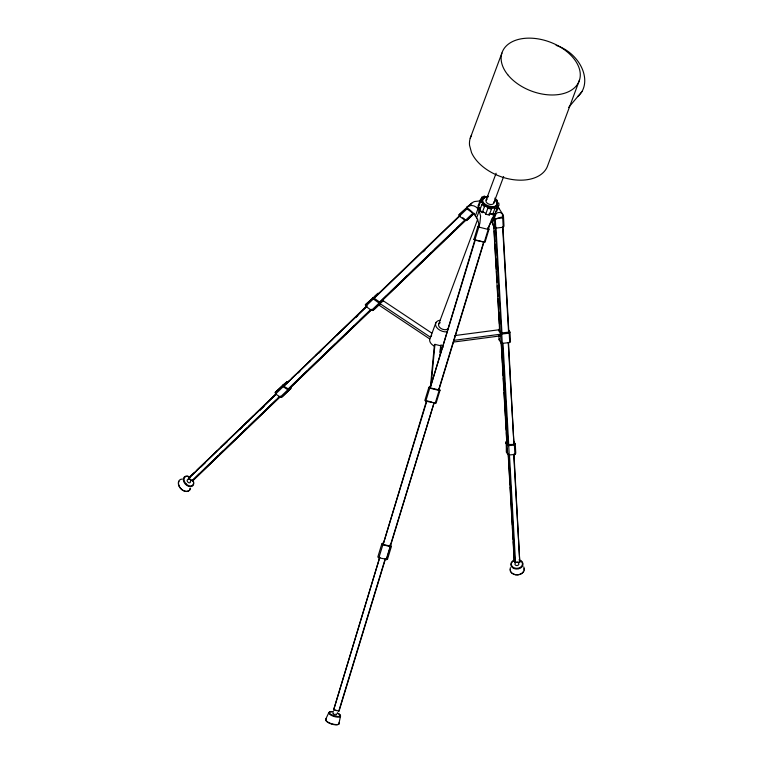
<?xml version="1.0" encoding="UTF-8"?>
<svg xmlns="http://www.w3.org/2000/svg" width="763" height="763" viewBox="0 0 763 763"><rect width="100%" height="100%" fill="white"/><g stroke="black" fill="none" stroke-linecap="round" stroke-linejoin="round"><path stroke-width="1.14" d="M374.757 296.464L378.133 293.221L365.353 304.78L365.744 306.287L371.505 310.379L372.878 310.503L375.282 308.529L375.339 307.403M459.898 215.328L373.851 297.999L379.984 302.348L386.355 295.93M382.873 301.232L382.931 300.117M480.413 200.841L474.424 201.556A14.898 10.92 47.4 0 0 471.725 203.225L458.992 214.823L459.345 216.167L465.354 220.431L466.508 220.545L468.921 218.561L468.978 217.445M366.278 306.335L283.75 386.221L288.652 389.12L296.225 381.49M276.015 393.794L188.423 478.544L192.553 480.833L199.343 473.842M430.446 386.889L434.405 344.943M431.095 385.134L434.939 344.361L441.004 345.868M439.908 352.306L440.241 348.805M440.127 355.215L441.109 344.723M282.968 385.019L275.214 392.459L275.596 393.975L280.24 397.094L281.709 397.141L283.264 395.863L290.856 388.567L291.027 387.175M326.039 719.623A6.791 2.346 16.9 0 0 331.771 724.125A6.791 2.346 16.9 0 0 338.934 723.515L340.556 715.942M513.623 441.31L515.244 443.894L515.769 453.241L514.93 454.462L509.226 454.958L507.691 454.252L506.451 452.259L506.146 441.529L506.27 443.866M506.451 452.259L506.537 448.539M513.976 454.061L519.784 562.274L514.853 562.283L514.224 561.291L514.014 554.749M508.501 342.396L513.957 444.4L508.044 444.562L506.794 442.578L506.394 432.516M498.029 206.907L502.779 214.393A14.898 8.527 -34.3 0 1 503.504 216.826L503.981 226.191L503.237 227.26L495.788 228.127L494.548 227.632L492.621 224.56L492.879 223.483M498.592 330.474L498.897 329.215M502.96 227.384L508.873 332.115L501.262 333.002L499.603 330.35L499.546 326.183M508.768 330.217L509.961 332.115L510.485 341.462L509.732 342.52L502.283 343.388L501.053 342.892L499.126 339.821L499.422 338.562M333.231 711.688A5.579 1.927 16.9 0 0 329.54 713.052A5.579 1.927 16.9 0 0 335.443 716.19A5.579 1.927 16.9 0 0 340.155 715.379L340.174 715.303M435.911 322.625L429.645 339.735A8.488 5.408 20.4 0 0 433.27 345.525L434.29 346.087L434.948 344.332M488.263 196.568L484.696 197.045L482.502 198.847A1.946 1.24 20.4 0 1 480.547 199.277L478.105 206L478.267 207.708A1.946 1.24 20.4 0 1 480.442 209.463M480.547 199.277L480.48 201.756L478.267 207.708M430.885 385.382L428.835 387.423L424.857 400.48L425.773 401.166L436.054 403.255L440.032 390.198L438.83 388.663M487.757 227.593L489.016 229.186L485.03 242.243L474.853 240.126L473.937 239.439L477.915 226.382L479.278 225.018M383.551 542.483L381.796 543.971L377.819 557.028L378.868 557.81L387.432 559.46L391.409 546.403L390.007 544.763M474.967 239.639L430.198 387.871L438.897 389.903L483.99 241.928M425.773 401.166L429.75 388.109L428.835 387.423M474.853 240.126L478.83 227.069L477.915 226.382M430.198 387.871L475.301 239.897L483.685 242.014L438.591 389.998M426.574 400.594L383.121 544.467L390.398 546.146L434.176 402.521L390.112 546.241M378.868 557.81L382.854 544.753L381.796 543.971M383.121 544.467L426.899 400.842L431.887 402.101M333.631 709.914L379.755 557.343L333.631 709.914L339.039 711.126L385.468 558.793M338.762 711.211L385.191 558.878M386.164 559.651L390.151 546.594M386.469 559.727L390.446 546.67L391.409 546.403M435.12 403.532L439.097 390.475L440.032 390.198M484.2 242.491L488.177 229.434L489.016 229.186M495.702 211.38A1.946 1.24 20.4 0 1 496.513 211.485L496.751 210.712M496.513 211.485L498.964 204.761L498.802 203.053A1.946 1.24 20.4 0 1 496.78 201.88A1.946 1.24 20.4 0 1 497.333 200.469L494.815 198.142M431.782 333.097L383.35 300.841L379.984 303.607L379.335 305.362L429.75 338.934M470.218 138.275L501.901 53.076M480.013 202.185L481.863 197.226L484.476 196.043A1.946 1.24 20.4 0 0 486.708 196.883A1.946 1.24 20.4 0 0 487.795 195.729L487.061 197.712M475.368 215.862L477.972 208.862L479.679 207.45M476.608 217.856L479.212 210.846C477.59 207.107 473.203 204.37 469.159 205.896A14.898 10.596 53.6 0 0 466.546 207.479A28.574 18.207 20.4 0 1 474.872 215.156L477.018 218.571A28.574 18.207 20.4 0 1 478.84 227.097A14.898 2.384 -77.3 0 0 479.898 223.025L480.585 216.11L479.212 210.846L483.608 211.961M498.725 205.533A1.946 1.24 20.4 0 0 496.77 205.943A1.946 1.24 20.4 0 0 497.419 207.584L495.206 213.545L492.583 214.718A1.946 1.24 20.4 0 0 490.361 213.878A1.946 1.24 20.4 0 0 489.264 215.032L485.64 214.231A1.946 1.24 20.4 0 0 484.448 212.629A1.946 1.24 20.4 0 0 482.254 212.619L479.736 210.292L481.949 204.341A1.946 1.24 20.4 0 0 482.493 202.929A1.946 1.24 20.4 0 0 480.48 201.756M438.744 324.027L477.743 219.143M486.136 200.049L496.103 173.249M482.254 212.619L484.467 206.668A1.946 1.24 20.4 0 1 486.66 206.678A1.946 1.24 20.4 0 1 487.853 208.27L491.477 209.081A1.946 1.24 20.4 0 1 492.574 207.927A1.946 1.24 20.4 0 1 494.805 208.766L497.419 207.584M485.64 214.231L487.853 208.27M489.264 215.032L491.477 209.081M493.661 203.359L503.628 176.558M496.589 202.453L497.333 200.469M492.583 214.718L494.805 208.766M492.001 221.737L494.605 214.737C496.532 212.314 501.005 211.208 502.779 214.393M493.556 220.459L496.16 213.459M579.499 80.039L547.824 165.228A41.088 26.19 20.4 0 1 511.515 179.41A41.088 26.19 20.4 0 1 471.515 152.59L469.522 145.208A41.088 26.19 20.4 0 1 471.572 135.118M454.834 335.567L498.21 329.864L500.91 334.165L500.261 335.911L453.365 342.082M325.782 719.051L328.92 712.432M514.93 454.462L514.405 445.115L515.244 443.894M503.237 227.26L502.703 217.913L503.456 216.845L502.273 214.956M509.732 342.52L509.207 333.183L509.961 332.115M482.369 199.2L484.572 197.388M568.53 107.545L581.959 91.55M497.037 205.257C492.812 210.245 482.607 206.496 482.111 200.116M430.704 336.636L431.648 335.51M473.937 239.439L475.301 238.075M373.069 298.085L365.353 304.78M459.345 216.167L466.937 208.871L466.584 207.526M365.744 306.287L373.336 298.991L372.945 297.494M373.984 298.486L460.032 215.815M423.293 251.8L425.001 250.159M275.596 393.975L283.187 386.688L282.806 385.162L287.022 381.691L275.214 392.459M289.206 380.909L283.617 385.744M291.762 378.458L296.025 374.366M297.723 372.726L310.512 360.441M315.624 355.529L325 346.526M326.698 344.886L332.668 339.154M336.922 335.062L347.155 325.238M350.56 321.967L365.897 307.231M283.75 386.221L367.27 305.992M194.546 472.459L188.289 478.077M197.102 469.998L216.682 451.181M220.946 447.089L253.306 415.997M255.863 413.546L275.453 394.719M298.199 372.926L299.897 371.285M318.648 353.279L321.204 350.818M356.149 317.255L357.847 315.615M188.423 478.544L276.149 394.261M200.965 466.927L205.228 462.836M223.96 444.839L227.374 441.567M240.145 429.292L241.852 427.652M247.813 421.929L249.511 420.289M259.735 410.475L263.988 406.383M191.894 480.795L279.62 396.512M204.455 468.93L218.084 455.835M219.782 454.204L223.197 450.933M226.601 447.662L236.816 437.838M241.079 433.746L247.04 428.014M248.748 426.383L258.113 417.38M263.225 412.468L275.996 400.203M277.703 398.563L280.259 396.111M192.553 480.833L280.279 396.56M288.004 389.073L370.665 309.654M193.325 480.194L280.202 396.731M302.186 375.758L307.298 370.847M309.005 369.206L319.23 359.383M323.493 355.291L335.424 343.827M337.98 341.376L343.092 336.464M345.649 334.003L354.166 325.82M360.136 320.088L366.097 314.356M367.804 312.716L371.209 309.444M280.24 397.094L287.832 389.798L289.301 389.845L290.856 388.567M288.652 389.12L371.314 309.711M290.207 387.842L372.02 309.253M379.345 302.291L465.382 219.62M390.608 291.838L396.579 286.106M398.276 284.475L407.652 275.472M412.764 270.56L425.544 258.285M427.242 256.645L431.505 252.553M434.91 249.282L444.285 240.278M449.397 235.366L454.51 230.455M457.066 227.994L465.583 219.811M371.505 310.379L379.106 303.083L380.47 303.216L372.878 310.503M379.984 302.348L465.182 220.507M465.354 220.431L472.946 213.144L466.937 208.871M281.709 397.141L289.301 389.845M382.063 300.651L465.544 220.44M466.508 220.545L474.109 213.249M375.282 308.529L380.336 303.664M468.921 218.561L473.976 213.707M466.546 207.479L471.725 203.225L458.992 214.823M373.851 297.999L376.178 296.073M338.934 723.486L339.468 723.181M185.953 483.771L185.819 483.589A5.579 3.853 46.1 0 1 184.436 477.762A5.579 3.853 46.1 0 1 189.52 476.942M514.329 560.347L513.299 560.881A5.579 4.273 -3.2 0 0 512.984 567.186A5.579 4.273 -3.2 0 0 521.196 566.68A5.579 4.273 -3.2 0 0 520.07 560.462M486.784 196.74C471.792 202.996 503.885 213.888 495.158 199.62M454.014 340.327L500.91 334.165M502.703 217.913L495.254 218.781L495.788 228.127M501.053 342.892L500.528 333.555L501.758 334.041L509.207 333.183M505.926 442.921L507.166 444.905L508.702 445.611L514.405 445.115M486.231 196.968L488.129 196.921M440.356 347.613L441.434 347.585A8.488 5.408 20.4 0 0 443.198 347.136M489.112 213.344L494.605 214.737L491.754 218.933L489.388 225.419A14.898 1.478 -74.3 0 1 488.167 229.453A28.574 18.207 20.4 0 1 491.477 222.224L494.147 220.021A28.574 18.207 20.4 0 1 503.504 216.826M478.83 227.069L488.177 229.434M429.75 388.109L439.097 390.475M382.854 544.753L390.446 546.67M379.984 303.607L430.399 337.189M283.187 386.688L287.832 389.798M462.712 217.722L464.495 218.991M373.336 298.991L379.106 303.083M484.467 206.668L481.949 204.341M185.819 483.589L186.878 484.581A5.579 3.853 46.1 0 0 192.505 485.297A5.579 3.853 46.1 0 0 192.629 479.851M495.53 199.772C504.133 211.694 478.449 209.262 482.502 198.847A1.946 1.24 20.4 0 0 481.863 197.226M495.397 200.125L495.95 200.812M340.155 715.379L339.926 714.807A5.579 1.927 16.9 0 0 337.313 712.928M497.161 202.939L497.295 204.341M502.626 226.582L508.597 332.506M508.225 342.768L513.957 444.4M513.699 454.424L519.784 562.274M509.455 454.729L515.54 562.579M502.998 343.226L508.73 444.858M508.702 445.611L509.226 454.958M495.979 227.355L501.959 333.269M508.768 454.433L514.853 562.283M501.758 334.041L508.044 444.562M508.33 454.014L508.53 457.571M508.663 459.936L510.065 484.829M510.199 487.195L510.809 497.867M511.01 501.415L511.611 512.087M511.744 514.453L512.345 525.125M512.478 527.491L513.146 539.346M513.28 541.711L513.88 552.383M508.139 453.441L514.224 561.291M495.292 227.078L501.262 333.002M507.166 444.905L507.691 454.252M501.329 342.711L501.663 348.624M501.796 350.99L502.464 362.806M502.598 365.162L503.199 375.797M503.332 378.162L503.99 389.979M504.124 392.344L504.725 402.978M504.858 405.344L505.459 415.978M505.659 419.526L506.26 430.16M501.129 342.139L506.794 442.578M494.09 219.448L494.548 227.632M493.842 225.028L494.043 228.595M494.176 230.979L494.777 241.69M494.91 244.065L495.588 255.967M495.721 258.352L496.322 269.062M496.455 271.437L497.066 282.148M497.266 285.724L497.867 296.435M498.001 298.81L498.611 309.52M498.744 311.905L499.412 323.808M493.699 225.619L499.603 330.35M492.421 221.051L492.621 224.56M498.859 335.148L499.126 339.821M556.151 45.379A33.524 25.189 40 0 1 582.236 68.899A33.524 25.189 40 0 1 577.725 96.586M336.664 710.487A1.936 0.668 16.9 0 1 335.243 710.057M334.537 709.619A1.936 0.668 16.9 0 1 334.251 709.199M336.063 713.853A1.936 0.668 16.9 0 1 336.035 714.874A1.936 0.668 16.9 0 1 333.297 714.054A1.936 0.668 16.9 0 1 333.803 713.176M339.173 722.437A7.21 2.499 16.9 0 1 331.857 723.829A7.21 2.499 16.9 0 1 326.421 718.584M337.437 713.252A6.133 2.117 16.9 0 1 338.972 717.106A6.133 2.117 16.9 0 1 329.654 714.292A6.133 2.117 16.9 0 1 332.945 711.889M517.982 562.045A1.936 1.488 -3.2 0 1 515.254 561.93M518.382 563.056A1.936 1.488 -3.2 0 1 518.287 565.068A1.936 1.488 -3.2 0 1 515.664 565.23A1.936 1.488 -3.2 0 1 515.311 563.247M518.983 559.889A6.133 4.692 -3.2 0 1 521.959 566.909A6.133 4.692 -3.2 0 1 512.25 567.51A6.133 4.692 -3.2 0 1 514.3 560.176M523.714 566.833A7.21 5.522 -3.2 0 1 517.562 574.863A7.21 5.522 -3.2 0 1 510.418 567.653M523.609 571.258A6.791 5.198 -3.2 0 1 513.365 574.024M512.049 573.147A6.791 5.198 -3.2 0 1 511.086 572.031M510.542 570.753A6.791 5.198 -3.2 0 1 510.457 569.398M523.895 568.569A6.791 5.198 -3.2 0 1 523.981 569.923M493.795 201.985A4.12 2.623 20.4 0 1 488.635 204.026A4.12 2.623 20.4 0 1 487.28 199.105M480.242 209.968A1.946 1.24 20.4 0 1 479.736 210.292M478.744 205.314A1.946 1.24 20.4 0 1 478.334 205.228M495.206 213.545A1.946 1.24 20.4 0 1 494.901 213.287M447.29 331.829A8.488 5.408 20.4 0 1 436.341 327.003A8.488 5.408 20.4 0 1 440.032 320.241M448.53 328.185A5.331 3.405 20.4 0 1 440.814 328.376A5.331 3.405 20.4 0 1 440.27 322.673M498.563 207.66A14.898 9.118 -29.8 0 1 499.212 209.3M192.305 480.328A1.936 1.335 46.1 0 1 189.787 478.725M190.035 477.266A1.936 1.335 46.1 0 1 190.349 477.094M192.963 479.536A1.936 1.335 46.1 0 1 192.619 480.156M190.34 481.129A1.936 1.335 46.1 0 1 189.262 482.817A1.936 1.335 46.1 0 1 187.173 480.862A1.936 1.335 46.1 0 1 188.614 479.517M188.757 490.58A6.791 4.683 46.1 0 1 181.909 489.712L180.621 488.501A6.791 4.683 46.1 0 1 178.943 481.396M189.968 488.406A6.791 4.683 46.1 0 1 189.539 489.636M190.569 488.349A7.21 4.979 46.1 0 1 180.65 488.444L180.65 488.454A7.21 4.979 46.1 0 1 182.262 479.04M192.762 479.965A6.133 4.225 46.1 0 1 190.445 486.68A6.133 4.225 46.1 0 1 183.349 480.051A6.133 4.225 46.1 0 1 189.338 476.761M507.738 74.717A41.088 26.19 20.4 0 0 576.16 86.057A41.088 26.19 20.4 0 0 538.211 38.903A41.088 26.19 20.4 0 0 507.738 74.717"/></g></svg>
